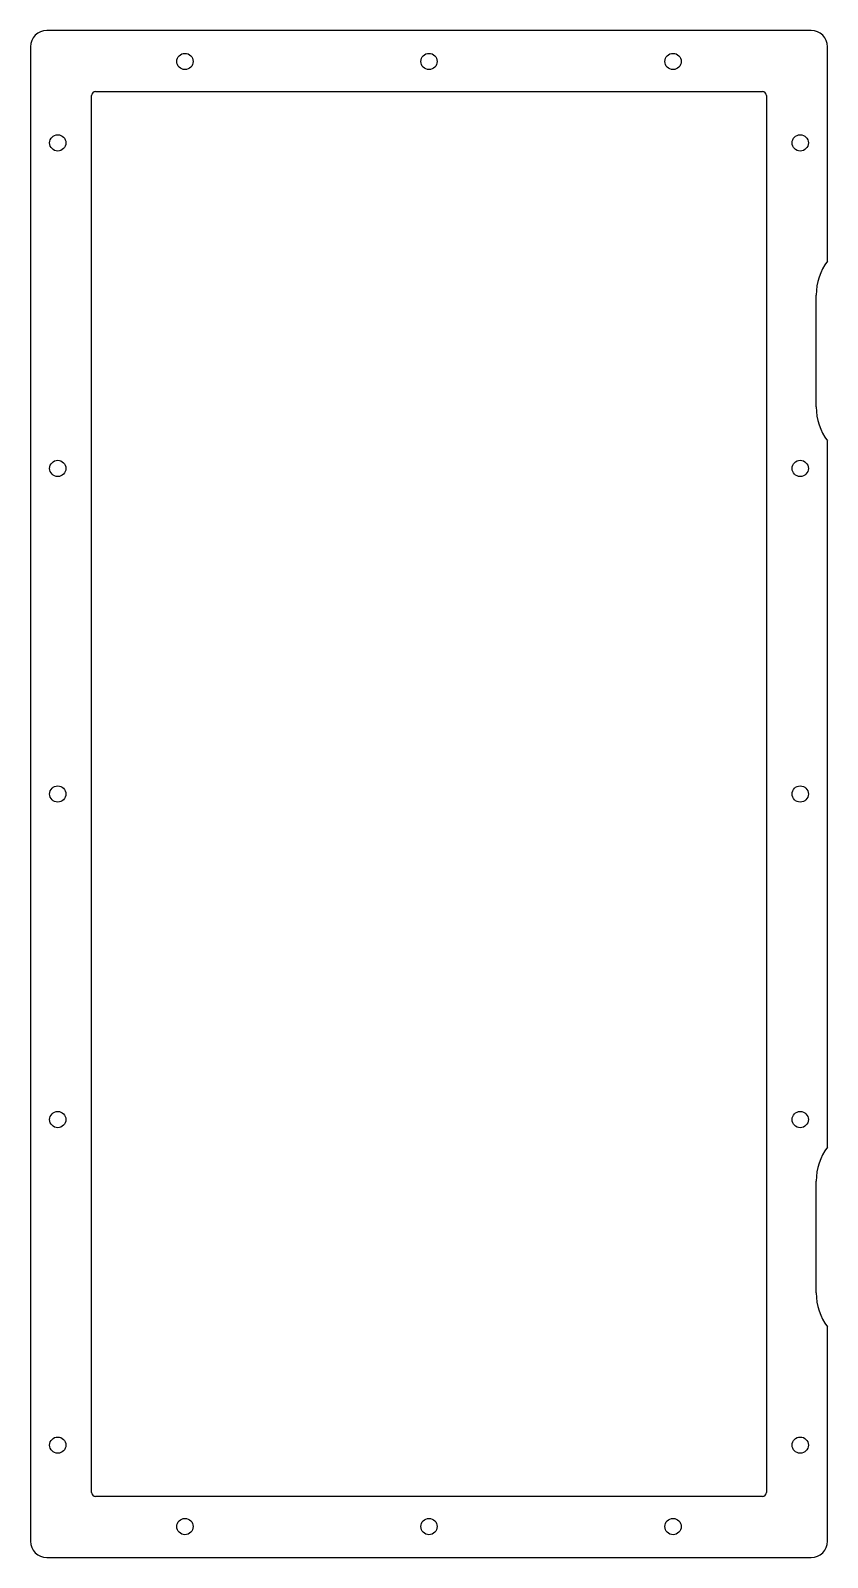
# Model space of a CAD drawing. Header units: millimetres. Extents: x 0 to 249, y 0 to 477.
import ezdxf

# ---------------------------------------------------------------- set-up
doc = ezdxf.new("R2010")
doc.units = ezdxf.units.MM
doc.layers.add('Body_Unfold_Sketch', color=7, linetype='CONTINUOUS')

msp = doc.modelspace()

# ---------------------------------------------------------------- linework, layer by layer
at = {"layer": 'Body_Unfold_Sketch'}
for p, q in [((243.76, 476.5), (5.08, 476.5)), ((0, 471.42), (0, 5.08)), ((248.84, 404.57), (248.84, 471.42)), ((20.32, 457.45), (228.52, 457.45)), ((19.05, 20.32), (19.05, 456.18)), ((229.79, 456.18), (229.79, 20.32)), ((245.33, 359.03), (245.33, 393.95)), ((248.84, 128.09), (248.84, 348.41)), ((245.33, 82.55), (245.33, 117.47)), ((248.84, 5.08), (248.84, 71.93)), ((228.52, 19.05), (20.32, 19.05)), ((5.08, 0), (243.76, 0))]:
    msp.add_line(p, q, dxfattribs=at)
for centre in [(48.22, 466.85), (124.42, 466.85), (200.62, 466.85), (8.51, 441.45), (240.33, 441.45), (8.51, 339.85), (240.33, 339.85), (8.51, 238.25), (240.33, 238.25), (8.51, 136.65), (240.33, 136.65), (8.51, 35.05), (240.33, 35.05), (48.22, 9.65), (124.42, 9.65), (200.62, 9.65)]:
    msp.add_circle(centre, 2.54, dxfattribs=at)
for centre, radius, start, end in [((5.08, 471.42), 5.08, 90, -180), ((243.76, 471.42), 5.08, 0, 90), ((20.32, 456.18), 1.27, 90, -180), ((228.52, 456.18), 1.27, 0, 90), ((263.11, 393.95), 17.78, 143.3428, 180), ((263.11, 359.03), 17.78, 180, -143.3428), ((263.11, 117.47), 17.78, 143.3428, -180), ((263.11, 82.55), 17.78, 180, -143.3428), ((20.32, 20.32), 1.27, 180, -90), ((228.52, 20.32), 1.27, -90, 0), ((5.08, 5.08), 5.08, 180, -90), ((243.76, 5.08), 5.08, -90, 0)]:
    msp.add_arc(centre, radius, start, end, dxfattribs=at)

doc.saveas('drawing.dxf')
